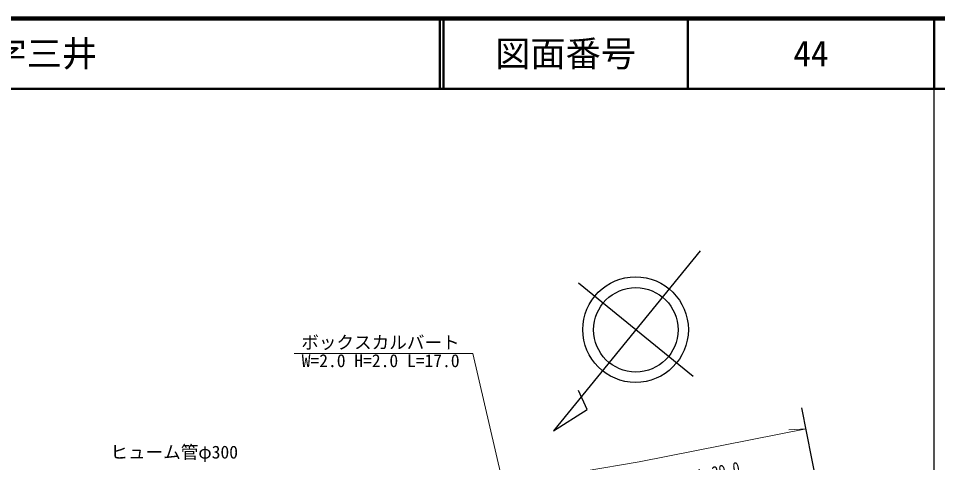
# Model space of a CAD drawing. Units: millimetres at full size, sheet at 1:1000; details may follow other scales. Extents: x 40000 to 680000, y 20000 to 380000.
# Drawn here: x 448840 to 579500, y 316901 to 380000 of the extents above; entities that cross this region are included whole.
import ezdxf
from ezdxf.enums import TextEntityAlignment as Align

# ---------------------------------------------------------------- set-up
doc = ezdxf.new("R2010")
doc.units = ezdxf.units.MM
doc.header["$LTSCALE"] = 1000
for name, color, linetype, lineweight in [('M-BMK-OTRS', 5, 'Continuous', 25), ('M-BMK-SRVR', 3, 'Continuous', 25), ('M-STR-HTXT', 7, 'Continuous', 13), ('M-TTL', 2, 'Continuous', 140), ('M-TTL-BAND', 7, 'Continuous', 25), ('M-TTL-LINE', 7, 'Continuous', 50)]:
    doc.layers.add(name, color=color, linetype=linetype, lineweight=lineweight)
doc.layers.add('M-TTL-TXT', color=7, linetype='Continuous')
doc.styles.add('ＭＳ ゴシック', font='')
doc.styles.get('ＭＳ ゴシック').set_extended_font_data('MS Gothic')

msp = doc.modelspace()

# ---------------------------------------------------------------- linework, layer by layer
at = {"layer": 'M-BMK-OTRS'}
msp.add_line((575294, 249233), (560190, 324693), dxfattribs=at)
at = {"layer": 'M-BMK-SRVR'}
for p, q in [((545763, 346999), (524893, 321398)), ((544740, 329126), (528463, 342394)), ((529687, 324421), (528459, 327158)), ((524893, 321398), (529687, 324421))]:
    msp.add_line(p, q, dxfattribs=at)
for centre, radius in [((536569, 335787), 7500), ((536601, 335760), 6000)]:
    msp.add_circle(centre, radius, dxfattribs=at)
at = {"layer": 'M-STR-HTXT'}
msp.add_line((560794, 321680), (558342, 321547), dxfattribs=at)
for points in [[(523984, 286852), (513453, 332410), (488053, 332410)], [(364937, 306766), (371324, 306241), (389473, 305490), (410480, 305695), (466493, 308943), (483194, 309909), (495452, 310897), (513614, 313048), (537075, 317026), (560794, 321680)]]:
    msp.add_lwpolyline(points, dxfattribs=at)
at = {"layer": 'M-TTL'}
msp.add_line((680000, 380000), (40000, 380000), dxfattribs=at)
at = {"layer": 'M-TTL-BAND'}
msp.add_line((579000, 20000), (579000, 370000), dxfattribs=at)
at = {"layer": 'M-TTL-LINE'}
for p, q in [((508747, 380000), (508747, 370000)), ((509247, 380000), (509247, 370000)), ((543997, 380000), (543997, 370000)), ((579000, 380000), (579000, 370000)), ((40000, 370000), (680000, 370000))]:
    msp.add_line(p, q, dxfattribs=at)

# ---------------------------------------------------------------- texts
at = {"layer": 'M-STR-HTXT', "style": 'ＭＳ ゴシック'}
for s, p in [('ボックスカルバート', (511553, 332510)), ('W=2.0 H=2.0 L=17.0', (511553, 329910)), ('ヒューム管φ300', (480056, 316925))]:
    msp.add_text(s, height=1833, dxfattribs=at).set_placement(p, align=Align.BOTTOM_RIGHT)
at = {"layer": 'M-STR-HTXT', "style": 'ＭＳ ゴシック', "width": 0.8}
msp.add_text('ガードレール\u3000L=39.0', height=1833, rotation=11.101, dxfattribs=at).set_placement((541835, 312812), align=Align.BOTTOM_CENTER)
at = {"layer": 'M-TTL-TXT', "style": 'ＭＳ ゴシック'}
msp.add_text('光市大字立野\u3000大字三井', height=3666, dxfattribs=at).set_placement((405024, 375000), align=Align.MIDDLE_LEFT)
for s, p in [('図面番号', (526622, 375000)), ('44', (561497, 375000))]:
    msp.add_text(s, height=3666, dxfattribs=at).set_placement(p, align=Align.MIDDLE_CENTER)

doc.saveas('drawing.dxf')
